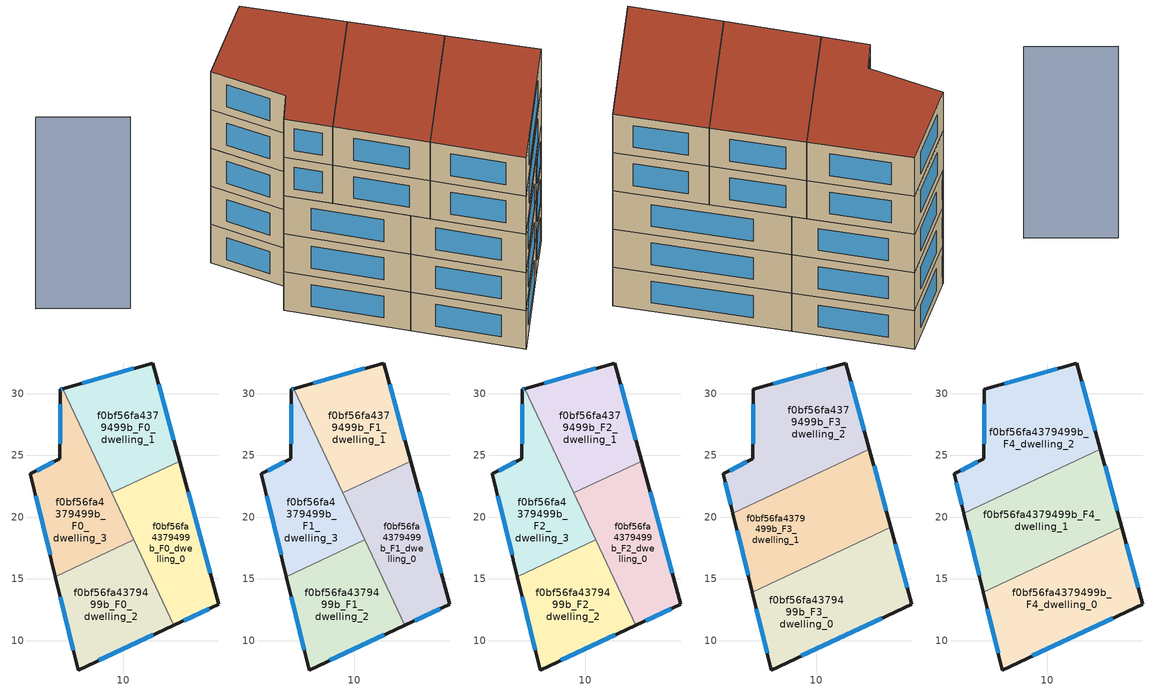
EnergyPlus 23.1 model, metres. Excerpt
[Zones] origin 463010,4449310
f0bf56fa4379499b_F0_dwelling_0
 floor ground (EU_floor_Construction): 14.57,24.54 17.72,12.97 14.1,11.27 9.08,21.97 z0
 wall outside (EU_wall_Construction): 14.1,11.27 17.72,12.97 14.57,24.54 z0:3
 wall to f0bf56fa4379499b_F0_dwelling_1 (EU_wall_Construction): 14.57,24.54 9.08,21.97 z0:3
 wall to f0bf56fa4379499b_F0_dwelling_2 (EU_wall_Construction): 10.86,18.17 14.1,11.27 z0:3
 wall to f0bf56fa4379499b_F0_dwelling_3 (EU_wall_Construction): 9.08,21.97 10.86,18.17 z0:3
 window (EU_Window_Construction): 17.05,15.45 15.24,22.06 / 14.88,11.63 16.95,12.6 z0.64:2.36
f0bf56fa4379499b_F0_dwelling_1
 floor ground (EU_floor_Construction): 12.4,32.48 14.57,24.54 9.08,21.97 5.12,30.41 z0
 wall outside (EU_wall_Construction): 14.57,24.54 12.4,32.48 5.12,30.41 z0:3
 wall to f0bf56fa4379499b_F0_dwelling_3 (EU_wall_Construction): 5.12,30.41 9.08,21.97 z0:3
 window (EU_Window_Construction): 10.84,32.04 6.68,30.85 / 14.1,26.24 12.87,30.78 z0.64:2.36
f0bf56fa4379499b_F0_dwelling_2
 floor ground (EU_floor_Construction): 10.86,18.17 14.1,11.27 6.35,7.63 4.51,15.19 z0
 wall outside (EU_wall_Construction): 4.51,15.19 6.35,7.63 14.1,11.27 z0:3
 wall to f0bf56fa4379499b_F0_dwelling_3 (EU_wall_Construction): 10.86,18.17 4.51,15.19 z0:3
 window (EU_Window_Construction): 8.01,8.41 12.44,10.49 / 4.9,13.57 5.95,9.25 z0.64:2.36
f0bf56fa4379499b_F0_dwelling_3
 floor ground (EU_floor_Construction): 5.12,30.41 10.86,18.17 4.51,15.19 2.48,23.51 4.88,24.74 4.9,30.34 z0
 wall outside (EU_wall_Construction): 5.12,30.41 4.9,30.34 4.88,24.74 2.48,23.51 4.51,15.19 z0:3
 window (EU_Window_Construction): 5.07,30.39 4.95,30.36 / 2.91,21.73 4.07,16.97 / 4.36,24.48 2.99,23.77 / 4.9,29.14 4.88,25.94 z0.64:2.36
f0bf56fa4379499b_F1_dwelling_0
 floor to f0bf56fa4379499b_F0_dwelling_0 (EU_floor_Construction): 14.57,24.54 17.72,12.97 14.1,11.27 9.08,21.97 z3
 wall outside (EU_wall_Construction): 14.1,11.27 17.72,12.97 14.57,24.54 z3:6
 wall to f0bf56fa4379499b_F1_dwelling_1 (EU_wall_Construction): 14.57,24.54 9.08,21.97 z3:6
 wall to f0bf56fa4379499b_F1_dwelling_2 (EU_wall_Construction): 10.86,18.17 14.1,11.27 z3:6
 wall to f0bf56fa4379499b_F1_dwelling_3 (EU_wall_Construction): 9.08,21.97 10.86,18.17 z3:6
 window (EU_Window_Construction): 17.05,15.45 15.24,22.06 / 14.88,11.63 16.95,12.6 z3.64:5.36
f0bf56fa4379499b_F1_dwelling_1
 floor to f0bf56fa4379499b_F0_dwelling_1 (EU_floor_Construction): 12.4,32.48 14.57,24.54 9.08,21.97 5.12,30.41 z3
 wall outside (EU_wall_Construction): 14.57,24.54 12.4,32.48 5.12,30.41 z3:6
 wall to f0bf56fa4379499b_F1_dwelling_3 (EU_wall_Construction): 5.12,30.41 9.08,21.97 z3:6
 window (EU_Window_Construction): 10.84,32.04 6.68,30.85 / 14.1,26.24 12.87,30.78 z3.64:5.36
f0bf56fa4379499b_F1_dwelling_2
 floor to f0bf56fa4379499b_F0_dwelling_2 (EU_floor_Construction): 10.86,18.17 14.1,11.27 6.35,7.63 4.51,15.19 z3
 wall outside (EU_wall_Construction): 4.51,15.19 6.35,7.63 14.1,11.27 z3:6
 wall to f0bf56fa4379499b_F1_dwelling_3 (EU_wall_Construction): 10.86,18.17 4.51,15.19 z3:6
 window (EU_Window_Construction): 8.01,8.41 12.44,10.49 / 4.9,13.57 5.95,9.25 z3.64:5.36
f0bf56fa4379499b_F1_dwelling_3
 floor to f0bf56fa4379499b_F0_dwelling_3 (EU_floor_Construction): 5.12,30.41 10.86,18.17 4.51,15.19 2.48,23.51 4.88,24.74 4.9,30.34 z3
 wall outside (EU_wall_Construction): 5.12,30.41 4.9,30.34 4.88,24.74 2.48,23.51 4.51,15.19 z3:6
 window (EU_Window_Construction): 5.07,30.39 4.95,30.36 / 2.91,21.73 4.07,16.97 / 4.36,24.48 2.99,23.77 / 4.9,29.14 4.88,25.94 z3.64:5.36
f0bf56fa4379499b_F2_dwelling_0
 floor to f0bf56fa4379499b_F1_dwelling_0 (EU_floor_Construction): 14.57,24.54 17.72,12.97 14.1,11.27 9.08,21.97 z6
 wall outside (EU_wall_Construction): 14.1,11.27 17.72,12.97 14.57,24.54 z6:9
 wall to f0bf56fa4379499b_F2_dwelling_1 (EU_wall_Construction): 14.57,24.54 9.08,21.97 z6:9
 wall to f0bf56fa4379499b_F2_dwelling_2 (EU_wall_Construction): 10.86,18.17 14.1,11.27 z6:9
 wall to f0bf56fa4379499b_F2_dwelling_3 (EU_wall_Construction): 9.08,21.97 10.86,18.17 z6:9
 window (EU_Window_Construction): 17.05,15.45 15.24,22.06 / 14.88,11.63 16.95,12.6 z6.64:8.36
f0bf56fa4379499b_F2_dwelling_1
 floor to f0bf56fa4379499b_F1_dwelling_1 (EU_floor_Construction): 12.4,32.48 14.57,24.54 9.08,21.97 5.12,30.41 z6
 wall outside (EU_wall_Construction): 14.57,24.54 12.4,32.48 5.12,30.41 z6:9
 wall to f0bf56fa4379499b_F2_dwelling_3 (EU_wall_Construction): 5.12,30.41 9.08,21.97 z6:9
 window (EU_Window_Construction): 10.84,32.04 6.68,30.85 / 14.1,26.24 12.87,30.78 z6.64:8.36
f0bf56fa4379499b_F2_dwelling_2
 floor to f0bf56fa4379499b_F1_dwelling_2 (EU_floor_Construction): 10.86,18.17 14.1,11.27 6.35,7.63 4.51,15.19 z6
 wall outside (EU_wall_Construction): 4.51,15.19 6.35,7.63 14.1,11.27 z6:9
 wall to f0bf56fa4379499b_F2_dwelling_3 (EU_wall_Construction): 10.86,18.17 4.51,15.19 z6:9
 window (EU_Window_Construction): 8.01,8.41 12.44,10.49 / 4.9,13.57 5.95,9.25 z6.64:8.36
f0bf56fa4379499b_F2_dwelling_3
 floor to f0bf56fa4379499b_F1_dwelling_3 (EU_floor_Construction): 5.12,30.41 10.86,18.17 4.51,15.19 2.48,23.51 4.88,24.74 4.9,30.34 z6
 wall outside (EU_wall_Construction): 5.12,30.41 4.9,30.34 4.88,24.74 2.48,23.51 4.51,15.19 z6:9
 window (EU_Window_Construction): 5.07,30.39 4.95,30.36 / 2.91,21.73 4.07,16.97 / 4.36,24.48 2.99,23.77 / 4.9,29.14 4.88,25.94 z6.64:8.36
f0bf56fa4379499b_F3_dwelling_0
 floor to f0bf56fa4379499b_F2_dwelling_0 (EU_floor_Construction): 16.03,19.19 17.72,12.97 14.1,11.27 11.4,17.02 z9
 floor to f0bf56fa4379499b_F2_dwelling_2 (EU_floor_Construction): 11.4,17.02 14.1,11.27 6.35,7.63 4.81,13.92 z9
 wall outside (EU_wall_Construction): 4.81,13.92 6.35,7.63 17.72,12.97 16.03,19.19 z9:12
 wall to f0bf56fa4379499b_F3_dwelling_1 (EU_wall_Construction): 16.03,19.19 4.81,13.92 z9:12
 window (EU_Window_Construction): 17.36,14.3 16.39,17.86 / 8.78,8.77 15.29,11.82 / 5.14,12.58 6.02,8.98 z9.64:11.36
f0bf56fa4379499b_F3_dwelling_1
 floor to f0bf56fa4379499b_F2_dwelling_0 (EU_floor_Construction): 14.57,24.54 16.03,19.19 10.86,18.17 9.08,21.97 z9; 16.03,19.19 11.4,17.02 10.86,18.17 z9
 floor to f0bf56fa4379499b_F2_dwelling_1 (EU_floor_Construction): 14.31,25.5 14.57,24.54 9.08,21.97 8.67,22.85 z9
 floor to f0bf56fa4379499b_F2_dwelling_3 (EU_floor_Construction): 8.67,22.85 10.86,18.17 4.51,15.19 3.26,20.31 z9
 floor to f0bf56fa4379499b_F2_dwelling_2 (EU_floor_Construction): 10.86,18.17 11.4,17.02 4.81,13.92 4.51,15.19 z9
 wall outside (EU_wall_Construction): 16.03,19.19 14.31,25.5 / 3.26,20.31 4.81,13.92 z9:12
 wall to f0bf56fa4379499b_F3_dwelling_2 (EU_wall_Construction): 14.31,25.5 3.26,20.31 z9:12
 window (EU_Window_Construction): 15.66,20.54 14.68,24.15 / 3.59,18.94 4.48,15.29 z9.64:11.36
f0bf56fa4379499b_F3_dwelling_2
 floor to f0bf56fa4379499b_F2_dwelling_1 (EU_floor_Construction): 12.4,32.48 14.31,25.5 8.67,22.85 5.12,30.41 z9
 floor to f0bf56fa4379499b_F2_dwelling_3 (EU_floor_Construction): 5.12,30.41 8.67,22.85 3.26,20.31 2.48,23.51 4.88,24.74 4.9,30.34 z9
 wall outside (EU_wall_Construction): 14.31,25.5 12.4,32.48 4.9,30.34 4.88,24.74 2.48,23.51 3.26,20.31 z9:12
 window (EU_Window_Construction): 4.36,24.48 2.99,23.77 / 4.9,29.14 4.88,25.94 / 10.8,32.03 6.51,30.8 / 13.9,27 12.81,30.99 / 2.64,22.82 3.09,21 z9.64:11.36
f0bf56fa4379499b_F4_dwelling_0
 floor to f0bf56fa4379499b_F3_dwelling_0 (EU_floor_Construction): 16.03,19.19 17.72,12.97 6.35,7.63 4.81,13.92 z12
 wall outside (EU_wall_Construction): 4.81,13.92 6.35,7.63 17.72,12.97 16.03,19.19 z12:15
 wall to f0bf56fa4379499b_F4_dwelling_1 (EU_wall_Construction): 16.03,19.19 4.81,13.92 z12:15
 window (EU_Window_Construction): 17.36,14.3 16.39,17.86 / 8.78,8.77 15.29,11.82 / 5.14,12.58 6.02,8.98 z12.64:14.36
 roof outside (EU_roof_Construction): 17.72,12.97 16.03,19.19 4.81,13.92 6.35,7.63 z15
f0bf56fa4379499b_F4_dwelling_1
 floor to f0bf56fa4379499b_F3_dwelling_1 (EU_floor_Construction): 14.31,25.5 16.03,19.19 4.81,13.92 3.26,20.31 z12
 wall outside (EU_wall_Construction): 16.03,19.19 14.31,25.5 / 3.26,20.31 4.81,13.92 z12:15
 wall to f0bf56fa4379499b_F4_dwelling_2 (EU_wall_Construction): 14.31,25.5 3.26,20.31 z12:15
 window (EU_Window_Construction): 15.66,20.54 14.68,24.15 / 3.59,18.94 4.48,15.29 z12.64:14.36
 roof outside (EU_roof_Construction): 16.03,19.19 14.31,25.5 3.26,20.31 4.81,13.92 z15
f0bf56fa4379499b_F4_dwelling_2
 floor to f0bf56fa4379499b_F3_dwelling_2 (EU_floor_Construction): 12.4,32.48 14.31,25.5 3.26,20.31 2.48,23.51 4.88,24.74 4.9,30.34 z12
 wall outside (EU_wall_Construction): 14.31,25.5 12.4,32.48 4.9,30.34 4.88,24.74 2.48,23.51 3.26,20.31 z12:15
 window (EU_Window_Construction): 4.36,24.48 2.99,23.77 / 4.9,29.14 4.88,25.94 / 10.8,32.03 6.51,30.8 / 13.9,27 12.81,30.99 / 2.64,22.82 3.09,21 z12.64:14.36
 roof outside (EU_roof_Construction): 14.31,25.5 12.4,32.48 4.9,30.34 4.88,24.74 2.48,23.51 3.26,20.31 z15
shading: -5.32,37.61 -2.24,32.29 z0:15
[Building]
EU S2 Campaign: North Axis=0; Terrain=City; Solar Distribution=FullExterior
[Site:Location]
Yerevan-Zvartnots.Intl.AP: Latitude=40.15; Longitude=44.383; Time Zone=4; Elevation=854
[SizingPeriod:WeatherFileDays]
AnnualSizingPeriod: Begin Month=1; Begin Day of Month=1; End Month=12; End Day of Month=31; Day of Week for Start Day=Monday; Use Weather File Daylight Saving Period=No; Use Weather File Rain and Snow Indicators=No
[MATERIAL]
EU_InternalMass_Material: Roughness=MediumRough; Thickness=0.1; Conductivity=1; Density=1800; Specific Heat=900; Thermal Absorptance=0.9; Solar Absorptance=0.7; Visible Absorptance=0.7
[MATERIAL:NOMASS] Roughness=MediumRough; Thermal Absorptance=0.9; Solar Absorptance=0.7; Visible Absorptance=0.7
Name | Thermal Resistance
EU_wall_NoMass | 1.05043
EU_roof_NoMass | 1.45357
EU_floor_NoMass | 0.478065
[WINDOWMATERIAL:SIMPLEGLAZINGSYSTEM]
EU_Window_SimpleGlazing: UFactor=2.5566; Solar Heat Gain Coefficient=0.75; Visible Transmittance=0.75
[CONSTRUCTION]
EU_wall_Construction: EU_wall_NoMass
EU_roof_Construction: EU_roof_NoMass
EU_floor_Construction: EU_floor_NoMass
EU_Window_Construction: EU_Window_SimpleGlazing
EU_InternalMass_Construction: EU_InternalMass_Material
[ZONE] Type=1; Multiplier=1; Ceiling Height=autocalculate; Floor Area=autocalculate; Part of Total Floor Area=Yes
Name | Volume
f0bf56fa4379499b_F0_dwelling_0; f0bf56fa4379499b_F1_dwelling_0; f0bf56fa4379499b_F2_dwelling_0 | 178.295
f0bf56fa4379499b_F3_dwelling_0 | 237.726
f0bf56fa4379499b_F4_dwelling_0 | 237.732
f0bf56fa4379499b_F0_dwelling_1; f0bf56fa4379499b_F1_dwelling_1; f0bf56fa4379499b_F2_dwelling_1 | 178.292
f0bf56fa4379499b_F3_dwelling_1 | 237.723
f0bf56fa4379499b_F4_dwelling_1 | 237.736
f0bf56fa4379499b_F0_dwelling_2; f0bf56fa4379499b_F1_dwelling_2; f0bf56fa4379499b_F2_dwelling_2 | 178.286
f0bf56fa4379499b_F3_dwelling_2 | 237.693
f0bf56fa4379499b_F4_dwelling_2 | 237.702
f0bf56fa4379499b_F0_dwelling_3; f0bf56fa4379499b_F1_dwelling_3; f0bf56fa4379499b_F2_dwelling_3 | 178.281
[INTERNALMASS] Construction=EU_InternalMass_Construction
Name | Zone or ZoneList | Surface Area
f0bf56fa4379499b_F0_dwelling_0_EU_InternalMass | f0bf56fa4379499b_F0_dwelling_0 | 59.4316
f0bf56fa4379499b_F0_dwelling_1_EU_InternalMass | f0bf56fa4379499b_F0_dwelling_1 | 59.4305
f0bf56fa4379499b_F0_dwelling_2_EU_InternalMass | f0bf56fa4379499b_F0_dwelling_2 | 59.4287
f0bf56fa4379499b_F0_dwelling_3_EU_InternalMass | f0bf56fa4379499b_F0_dwelling_3 | 59.4269
f0bf56fa4379499b_F1_dwelling_0_EU_InternalMass | f0bf56fa4379499b_F1_dwelling_0 | 59.4316
f0bf56fa4379499b_F1_dwelling_1_EU_InternalMass | f0bf56fa4379499b_F1_dwelling_1 | 59.4305
f0bf56fa4379499b_F1_dwelling_2_EU_InternalMass | f0bf56fa4379499b_F1_dwelling_2 | 59.4287
f0bf56fa4379499b_F1_dwelling_3_EU_InternalMass | f0bf56fa4379499b_F1_dwelling_3 | 59.4269
f0bf56fa4379499b_F2_dwelling_0_EU_InternalMass | f0bf56fa4379499b_F2_dwelling_0 | 59.4316
f0bf56fa4379499b_F2_dwelling_1_EU_InternalMass | f0bf56fa4379499b_F2_dwelling_1 | 59.4305
f0bf56fa4379499b_F2_dwelling_2_EU_InternalMass | f0bf56fa4379499b_F2_dwelling_2 | 59.4287
f0bf56fa4379499b_F2_dwelling_3_EU_InternalMass | f0bf56fa4379499b_F2_dwelling_3 | 59.4269
f0bf56fa4379499b_F3_dwelling_0_EU_InternalMass | f0bf56fa4379499b_F3_dwelling_0 | 79.244
f0bf56fa4379499b_F3_dwelling_1_EU_InternalMass | f0bf56fa4379499b_F3_dwelling_1 | 79.2456
f0bf56fa4379499b_F3_dwelling_2_EU_InternalMass | f0bf56fa4379499b_F3_dwelling_2 | 79.2337
f0bf56fa4379499b_F4_dwelling_0_EU_InternalMass | f0bf56fa4379499b_F4_dwelling_0 | 79.244
f0bf56fa4379499b_F4_dwelling_1_EU_InternalMass | f0bf56fa4379499b_F4_dwelling_1 | 79.2456
f0bf56fa4379499b_F4_dwelling_2_EU_InternalMass | f0bf56fa4379499b_F4_dwelling_2 | 79.2337
[OTHEREQUIPMENT] Fuel Type=Electricity; Design Level Calculation Method=Watts/Area; Power per Zone Floor Area=1; Fraction Latent=0; Fraction Radiant=0; Fraction Lost=0; Carbon Dioxide Generation Rate=0; EndUse Subcategory=EU_Step8_InternalGains
Name | Zone or ZoneList or Space or SpaceList | Schedule
EU_Step8_InternalGain_f0bf56fa4379499b_F0_dwelling_0_f000 | f0bf56fa4379499b_F0_dwelling_0 | EU_Step8_GainSchedule_f0bf56fa4379499b_F0_dwelling_0_f000
EU_Step8_InternalGain_f0bf56fa4379499b_F0_dwelling_1_f000 | f0bf56fa4379499b_F0_dwelling_1 | EU_Step8_GainSchedule_f0bf56fa4379499b_F0_dwelling_1_f000
EU_Step8_InternalGain_f0bf56fa4379499b_F0_dwelling_2_f000 | f0bf56fa4379499b_F0_dwelling_2 | EU_Step8_GainSchedule_f0bf56fa4379499b_F0_dwelling_2_f000
EU_Step8_InternalGain_f0bf56fa4379499b_F0_dwelling_3_f000 | f0bf56fa4379499b_F0_dwelling_3 | EU_Step8_GainSchedule_f0bf56fa4379499b_F0_dwelling_3_f000
EU_Step8_InternalGain_f0bf56fa4379499b_F1_dwelling_0_f000 | f0bf56fa4379499b_F1_dwelling_0 | EU_Step8_GainSchedule_f0bf56fa4379499b_F1_dwelling_0_f000
EU_Step8_InternalGain_f0bf56fa4379499b_F1_dwelling_1_f000 | f0bf56fa4379499b_F1_dwelling_1 | EU_Step8_GainSchedule_f0bf56fa4379499b_F1_dwelling_1_f000
EU_Step8_InternalGain_f0bf56fa4379499b_F1_dwelling_2_f000 | f0bf56fa4379499b_F1_dwelling_2 | EU_Step8_GainSchedule_f0bf56fa4379499b_F1_dwelling_2_f000
EU_Step8_InternalGain_f0bf56fa4379499b_F1_dwelling_3_f000 | f0bf56fa4379499b_F1_dwelling_3 | EU_Step8_GainSchedule_f0bf56fa4379499b_F1_dwelling_3_f000
EU_Step8_InternalGain_f0bf56fa4379499b_F2_dwelling_0_f000 | f0bf56fa4379499b_F2_dwelling_0 | EU_Step8_GainSchedule_f0bf56fa4379499b_F2_dwelling_0_f000
EU_Step8_InternalGain_f0bf56fa4379499b_F2_dwelling_1_f000 | f0bf56fa4379499b_F2_dwelling_1 | EU_Step8_GainSchedule_f0bf56fa4379499b_F2_dwelling_1_f000
EU_Step8_InternalGain_f0bf56fa4379499b_F2_dwelling_2_f000 | f0bf56fa4379499b_F2_dwelling_2 | EU_Step8_GainSchedule_f0bf56fa4379499b_F2_dwelling_2_f000
EU_Step8_InternalGain_f0bf56fa4379499b_F2_dwelling_3_f000 | f0bf56fa4379499b_F2_dwelling_3 | EU_Step8_GainSchedule_f0bf56fa4379499b_F2_dwelling_3_f000
EU_Step8_InternalGain_f0bf56fa4379499b_F3_dwelling_0_f000 | f0bf56fa4379499b_F3_dwelling_0 | EU_Step8_GainSchedule_f0bf56fa4379499b_F3_dwelling_0_f000
EU_Step8_InternalGain_f0bf56fa4379499b_F3_dwelling_1_f000 | f0bf56fa4379499b_F3_dwelling_1 | EU_Step8_GainSchedule_f0bf56fa4379499b_F3_dwelling_1_f000
EU_Step8_InternalGain_f0bf56fa4379499b_F3_dwelling_2_f000 | f0bf56fa4379499b_F3_dwelling_2 | EU_Step8_GainSchedule_f0bf56fa4379499b_F3_dwelling_2_f000
EU_Step8_InternalGain_f0bf56fa4379499b_F4_dwelling_0_f000 | f0bf56fa4379499b_F4_dwelling_0 | EU_Step8_GainSchedule_f0bf56fa4379499b_F4_dwelling_0_f000
EU_Step8_InternalGain_f0bf56fa4379499b_F4_dwelling_1_f000 | f0bf56fa4379499b_F4_dwelling_1 | EU_Step8_GainSchedule_f0bf56fa4379499b_F4_dwelling_1_f000
EU_Step8_InternalGain_f0bf56fa4379499b_F4_dwelling_2_f000 | f0bf56fa4379499b_F4_dwelling_2 | EU_Step8_GainSchedule_f0bf56fa4379499b_F4_dwelling_2_f000
[ZONEVENTILATION:DESIGNFLOWRATE] Schedule=EU_AlwaysOn; Design Flow Rate Calculation Method=AirChanges/Hour; Air Changes per Hour=0.557805; Ventilation Type=Natural; Fan Pressure Rise=0; Fan Total Efficiency=1; Constant Term Coefficient=1; Temperature Term Coefficient=0; Velocity Term Coefficient=0; Velocity Squared Term Coefficient=0; Minimum Indoor Temperature=-100; Maximum Indoor Temperature=100; Delta Temperature=-100; Minimum Outdoor Temperature=-100; Maximum Outdoor Temperature=100; Maximum Wind Speed=40
Name | Zone or ZoneList or Space or SpaceList
EU_ConstantAir_f0bf56fa4379499b_F0_dwelling_0 | f0bf56fa4379499b_F0_dwelling_0
EU_ConstantAir_f0bf56fa4379499b_F0_dwelling_1 | f0bf56fa4379499b_F0_dwelling_1
EU_ConstantAir_f0bf56fa4379499b_F0_dwelling_2 | f0bf56fa4379499b_F0_dwelling_2
EU_ConstantAir_f0bf56fa4379499b_F0_dwelling_3 | f0bf56fa4379499b_F0_dwelling_3
EU_ConstantAir_f0bf56fa4379499b_F1_dwelling_0 | f0bf56fa4379499b_F1_dwelling_0
EU_ConstantAir_f0bf56fa4379499b_F1_dwelling_1 | f0bf56fa4379499b_F1_dwelling_1
EU_ConstantAir_f0bf56fa4379499b_F1_dwelling_2 | f0bf56fa4379499b_F1_dwelling_2
EU_ConstantAir_f0bf56fa4379499b_F1_dwelling_3 | f0bf56fa4379499b_F1_dwelling_3
EU_ConstantAir_f0bf56fa4379499b_F2_dwelling_0 | f0bf56fa4379499b_F2_dwelling_0
EU_ConstantAir_f0bf56fa4379499b_F2_dwelling_1 | f0bf56fa4379499b_F2_dwelling_1
EU_ConstantAir_f0bf56fa4379499b_F2_dwelling_2 | f0bf56fa4379499b_F2_dwelling_2
EU_ConstantAir_f0bf56fa4379499b_F2_dwelling_3 | f0bf56fa4379499b_F2_dwelling_3
EU_ConstantAir_f0bf56fa4379499b_F3_dwelling_0 | f0bf56fa4379499b_F3_dwelling_0
EU_ConstantAir_f0bf56fa4379499b_F3_dwelling_1 | f0bf56fa4379499b_F3_dwelling_1
EU_ConstantAir_f0bf56fa4379499b_F3_dwelling_2 | f0bf56fa4379499b_F3_dwelling_2
EU_ConstantAir_f0bf56fa4379499b_F4_dwelling_0 | f0bf56fa4379499b_F4_dwelling_0
EU_ConstantAir_f0bf56fa4379499b_F4_dwelling_1 | f0bf56fa4379499b_F4_dwelling_1
EU_ConstantAir_f0bf56fa4379499b_F4_dwelling_2 | f0bf56fa4379499b_F4_dwelling_2
[HVACTEMPLATE:THERMOSTAT] Constant Heating Setpoint=20; Constant Cooling Setpoint=50
EU_HeatOnly_f0bf56fa4379499b_F0_dwelling_0; EU_HeatOnly_f0bf56fa4379499b_F0_dwelling_1; EU_HeatOnly_f0bf56fa4379499b_F0_dwelling_2; EU_HeatOnly_f0bf56fa4379499b_F0_dwelling_3; EU_HeatOnly_f0bf56fa4379499b_F1_dwelling_0; EU_HeatOnly_f0bf56fa4379499b_F1_dwelling_1; EU_HeatOnly_f0bf56fa4379499b_F1_dwelling_2; EU_HeatOnly_f0bf56fa4379499b_F1_dwelling_3; EU_HeatOnly_f0bf56fa4379499b_F2_dwelling_0; EU_HeatOnly_f0bf56fa4379499b_F2_dwelling_1; EU_HeatOnly_f0bf56fa4379499b_F2_dwelling_2; EU_HeatOnly_f0bf56fa4379499b_F2_dwelling_3; EU_HeatOnly_f0bf56fa4379499b_F3_dwelling_0; EU_HeatOnly_f0bf56fa4379499b_F3_dwelling_1; EU_HeatOnly_f0bf56fa4379499b_F3_dwelling_2; EU_HeatOnly_f0bf56fa4379499b_F4_dwelling_0; EU_HeatOnly_f0bf56fa4379499b_F4_dwelling_1; EU_HeatOnly_f0bf56fa4379499b_F4_dwelling_2
[HVACTEMPLATE:ZONE:IDEALLOADSAIRSYSTEM] System Availability Schedule=EU_AlwaysOn; Maximum Heating Supply Air Temperature=50; Minimum Cooling Supply Air Temperature=13; Maximum Heating Supply Air Humidity Ratio=0.0156; Minimum Cooling Supply Air Humidity Ratio=0.0077; Heating Limit=NoLimit; Cooling Limit=NoLimit; Heating Availability Schedule=EU_AlwaysOn; Cooling Availability Schedule=EU_CoolingOff; Dehumidification Control Type=ConstantSensibleHeatRatio; Cooling Sensible Heat Ratio=0.7; Dehumidification Setpoint=60; Humidification Control Type=None; Humidification Setpoint=30; Outdoor Air Method=None; Outdoor Air Flow Rate per Person=0.00944; Outdoor Air Flow Rate per Zone Floor Area=0; Outdoor Air Flow Rate per Zone=0; Demand Controlled Ventilation Type=None; Outdoor Air Economizer Type=NoEconomizer; Heat Recovery Type=None; Sensible Heat Recovery Effectiveness=0.7; Latent Heat Recovery Effectiveness=0.65
Name | Template Thermostat
f0bf56fa4379499b_F0_dwelling_0 | EU_HeatOnly_f0bf56fa4379499b_F0_dwelling_0
f0bf56fa4379499b_F0_dwelling_1 | EU_HeatOnly_f0bf56fa4379499b_F0_dwelling_1
f0bf56fa4379499b_F0_dwelling_2 | EU_HeatOnly_f0bf56fa4379499b_F0_dwelling_2
f0bf56fa4379499b_F0_dwelling_3 | EU_HeatOnly_f0bf56fa4379499b_F0_dwelling_3
f0bf56fa4379499b_F1_dwelling_0 | EU_HeatOnly_f0bf56fa4379499b_F1_dwelling_0
f0bf56fa4379499b_F1_dwelling_1 | EU_HeatOnly_f0bf56fa4379499b_F1_dwelling_1
f0bf56fa4379499b_F1_dwelling_2 | EU_HeatOnly_f0bf56fa4379499b_F1_dwelling_2
f0bf56fa4379499b_F1_dwelling_3 | EU_HeatOnly_f0bf56fa4379499b_F1_dwelling_3
f0bf56fa4379499b_F2_dwelling_0 | EU_HeatOnly_f0bf56fa4379499b_F2_dwelling_0
f0bf56fa4379499b_F2_dwelling_1 | EU_HeatOnly_f0bf56fa4379499b_F2_dwelling_1
f0bf56fa4379499b_F2_dwelling_2 | EU_HeatOnly_f0bf56fa4379499b_F2_dwelling_2
f0bf56fa4379499b_F2_dwelling_3 | EU_HeatOnly_f0bf56fa4379499b_F2_dwelling_3
f0bf56fa4379499b_F3_dwelling_0 | EU_HeatOnly_f0bf56fa4379499b_F3_dwelling_0
f0bf56fa4379499b_F3_dwelling_1 | EU_HeatOnly_f0bf56fa4379499b_F3_dwelling_1
f0bf56fa4379499b_F3_dwelling_2 | EU_HeatOnly_f0bf56fa4379499b_F3_dwelling_2
f0bf56fa4379499b_F4_dwelling_0 | EU_HeatOnly_f0bf56fa4379499b_F4_dwelling_0
f0bf56fa4379499b_F4_dwelling_1 | EU_HeatOnly_f0bf56fa4379499b_F4_dwelling_1
f0bf56fa4379499b_F4_dwelling_2 | EU_HeatOnly_f0bf56fa4379499b_F4_dwelling_2
[SIZING:ZONE] Zone Cooling Design Supply Air Temperature Input Method=SupplyAirTemperature; Zone Cooling Design Supply Air Temperature=13; Zone Heating Design Supply Air Temperature Input Method=SupplyAirTemperature; Zone Heating Design Supply Air Temperature=50; Zone Cooling Design Supply Air Humidity Ratio=0.008; Zone Heating Design Supply Air Humidity Ratio=0.008; Cooling Design Air Flow Method=DesignDay; Cooling Design Air Flow Rate=0; Cooling Minimum Air Flow per Zone Floor Area=0.000762; Cooling Minimum Air Flow=0; Cooling Minimum Air Flow Fraction=0.2; Heating Design Air Flow Method=DesignDay; Heating Design Air Flow Rate=0; Heating Maximum Air Flow per Zone Floor Area=0.002032; Heating Maximum Air Flow=0.141576; Heating Maximum Air Flow Fraction=0.3; Account for Dedicated Outdoor Air System=No; Dedicated Outdoor Air System Control Strategy=NeutralSupplyAir; Dedicated Outdoor Air Low Setpoint Temperature for Design=autosize; Dedicated Outdoor Air High Setpoint Temperature for Design=autosize; Zone Load Sizing Method=Sensible Load Only No Latent Load; Zone Latent Cooling Design Supply Air Humidity Ratio Input Method=HumidityRatioDifference; Zone Cooling Design Supply Air Humidity Ratio Difference=0.005; Zone Latent Heating Design Supply Air Humidity Ratio Input Method=HumidityRatioDifference; Zone Humidification Design Supply Air Humidity Ratio Difference=0.005
f0bf56fa4379499b_F0_dwelling_0; f0bf56fa4379499b_F0_dwelling_1; f0bf56fa4379499b_F0_dwelling_2; f0bf56fa4379499b_F0_dwelling_3; f0bf56fa4379499b_F1_dwelling_0; f0bf56fa4379499b_F1_dwelling_1; f0bf56fa4379499b_F1_dwelling_2; f0bf56fa4379499b_F1_dwelling_3; f0bf56fa4379499b_F2_dwelling_0; f0bf56fa4379499b_F2_dwelling_1; f0bf56fa4379499b_F2_dwelling_2; f0bf56fa4379499b_F2_dwelling_3; f0bf56fa4379499b_F3_dwelling_0; f0bf56fa4379499b_F3_dwelling_1; f0bf56fa4379499b_F3_dwelling_2; f0bf56fa4379499b_F4_dwelling_0; f0bf56fa4379499b_F4_dwelling_1; f0bf56fa4379499b_F4_dwelling_2
[SCHEDULE:CONSTANT]
Name | Hourly Value
EU_AlwaysOn | 1
EU_CoolingOff | 0
[SCHEDULE:FILE] Column Number=1; Rows to Skip at Top=0; Number of Hours of Data=8760; Column Separator=Comma; Interpolate to Timestep=No; Minutes per Item=60; Adjust Schedule for Daylight Savings=Yes
Name | File
EU_Step8_GainSchedule_f0bf56fa4379499b_F0_dwelling_0_f000 | ../../schedules/f0bf56fa4379499b/f0bf56fa4379499b_F0_dwelling_0_f000_gain.csv
EU_Step8_GainSchedule_f0bf56fa4379499b_F0_dwelling_1_f000 | ../../schedules/f0bf56fa4379499b/f0bf56fa4379499b_F0_dwelling_1_f000_gain.csv
EU_Step8_GainSchedule_f0bf56fa4379499b_F0_dwelling_2_f000 | ../../schedules/f0bf56fa4379499b/f0bf56fa4379499b_F0_dwelling_2_f000_gain.csv
EU_Step8_GainSchedule_f0bf56fa4379499b_F0_dwelling_3_f000 | ../../schedules/f0bf56fa4379499b/f0bf56fa4379499b_F0_dwelling_3_f000_gain.csv
EU_Step8_GainSchedule_f0bf56fa4379499b_F1_dwelling_0_f000 | ../../schedules/f0bf56fa4379499b/f0bf56fa4379499b_F1_dwelling_0_f000_gain.csv
EU_Step8_GainSchedule_f0bf56fa4379499b_F1_dwelling_1_f000 | ../../schedules/f0bf56fa4379499b/f0bf56fa4379499b_F1_dwelling_1_f000_gain.csv
EU_Step8_GainSchedule_f0bf56fa4379499b_F1_dwelling_2_f000 | ../../schedules/f0bf56fa4379499b/f0bf56fa4379499b_F1_dwelling_2_f000_gain.csv
EU_Step8_GainSchedule_f0bf56fa4379499b_F1_dwelling_3_f000 | ../../schedules/f0bf56fa4379499b/f0bf56fa4379499b_F1_dwelling_3_f000_gain.csv
EU_Step8_GainSchedule_f0bf56fa4379499b_F2_dwelling_0_f000 | ../../schedules/f0bf56fa4379499b/f0bf56fa4379499b_F2_dwelling_0_f000_gain.csv
EU_Step8_GainSchedule_f0bf56fa4379499b_F2_dwelling_1_f000 | ../../schedules/f0bf56fa4379499b/f0bf56fa4379499b_F2_dwelling_1_f000_gain.csv
EU_Step8_GainSchedule_f0bf56fa4379499b_F2_dwelling_2_f000 | ../../schedules/f0bf56fa4379499b/f0bf56fa4379499b_F2_dwelling_2_f000_gain.csv
EU_Step8_GainSchedule_f0bf56fa4379499b_F2_dwelling_3_f000 | ../../schedules/f0bf56fa4379499b/f0bf56fa4379499b_F2_dwelling_3_f000_gain.csv
EU_Step8_GainSchedule_f0bf56fa4379499b_F3_dwelling_0_f000 | ../../schedules/f0bf56fa4379499b/f0bf56fa4379499b_F3_dwelling_0_f000_gain.csv
EU_Step8_GainSchedule_f0bf56fa4379499b_F3_dwelling_1_f000 | ../../schedules/f0bf56fa4379499b/f0bf56fa4379499b_F3_dwelling_1_f000_gain.csv
EU_Step8_GainSchedule_f0bf56fa4379499b_F3_dwelling_2_f000 | ../../schedules/f0bf56fa4379499b/f0bf56fa4379499b_F3_dwelling_2_f000_gain.csv
EU_Step8_GainSchedule_f0bf56fa4379499b_F4_dwelling_0_f000 | ../../schedules/f0bf56fa4379499b/f0bf56fa4379499b_F4_dwelling_0_f000_gain.csv
EU_Step8_GainSchedule_f0bf56fa4379499b_F4_dwelling_1_f000 | ../../schedules/f0bf56fa4379499b/f0bf56fa4379499b_F4_dwelling_1_f000_gain.csv
EU_Step8_GainSchedule_f0bf56fa4379499b_F4_dwelling_2_f000 | ../../schedules/f0bf56fa4379499b/f0bf56fa4379499b_F4_dwelling_2_f000_gain.csv
